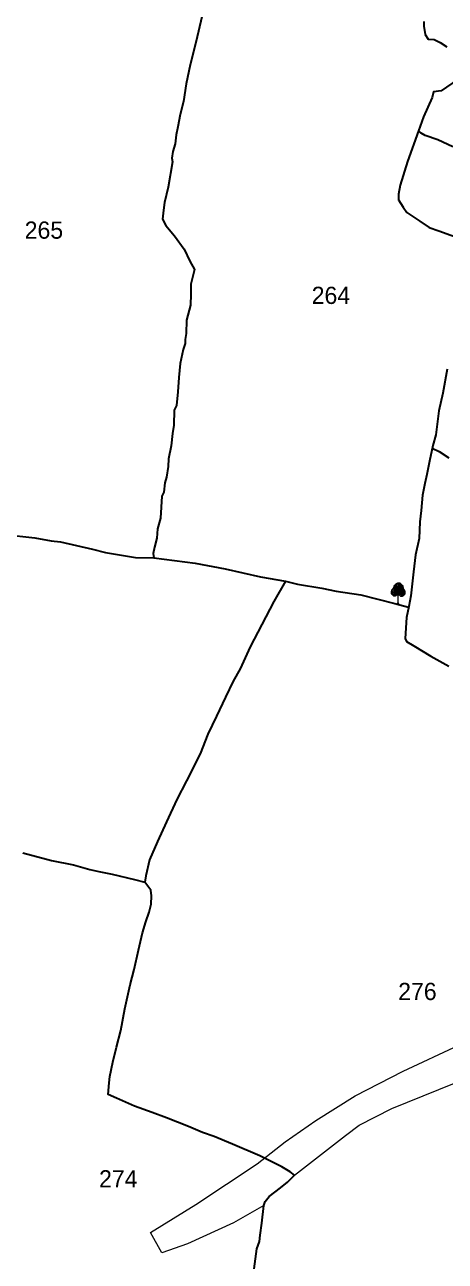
# Model space of a CAD drawing. Header units: millimetres. Extents: x -8 to 13596, y -8 to 3042.
# Drawn here: x 333.1 to 381.9, y 158.8 to 302.5 of the extents above; entities that cross this region are included whole.
import ezdxf

# ---------------------------------------------------------------- set-up
doc = ezdxf.new("R2010")
doc.units = ezdxf.units.MM
doc.header["$MEASUREMENT"] = 0
for name, color, linetype in [('Image', 7, 'Continuous'), ('Sym_Tree', 92, 'Continuous'), ('Text_Survey_Gat_No', 7, 'Continuous')]:
    doc.layers.add(name, color=color, linetype=linetype)
doc.layers.add('Line_Miscellaneous', color=4, linetype='Continuous', lineweight=20)
doc.layers.add('Poly_Survey_Bndry', color=250, linetype='Continuous', lineweight=30)
doc.styles.add('Text Map', font='')
doc.styles.get('Text Map').set_extended_font_data('Sakal Marathi')
picture_1 = doc.add_image_def('image1.jpg', size_in_pixel=(8950, 12638))

# ---------------------------------------------------------------- blocks, each defined once
blk = doc.blocks.new('Tree')
at = {"layer": 'Sym_Tree'}
for p, q in [((0.1, 3), (0, 2.99)), ((-0.16, 0), (0.13, 0))]:
    blk.add_line(p, q, dxfattribs=at)
at = {"layer": 'Sym_Tree', "color": 82, "const_width": 0.8}
for points in [[(-0.43, 1.74), (-0.28, 1.52)], [(-0.2, 1.68), (-0.05, 1.47)], [(-0.14, 1.47), (-0.1, 2.62)], [(-0.1, 1.46), (-0.06, 2.62)], [(0.05, 1.63), (0.1, 2.79)], [(0.2, 1.44), (0.24, 2.6)], [(0.6, 1.63), (0.38, 1.49)], [(0.44, 1.73), (0.59, 1.51)]]:
    blk.add_lwpolyline(points, dxfattribs=at)
at = {"layer": 'Sym_Tree', "color": 34}
blk.add_lwpolyline([(0, 0, 0.48, 0.16, 0), (0, 0.29, 0.16, 0.16, 0), (0, 1.48, 0.16, 0.16, 0)], format="xyseb", dxfattribs=at)
at = {"layer": 'Sym_Tree', "color": 82}
blk.add_open_spline([(-0.1, 1.43), (-0.17, 1.36), (-0.27, 1.24), (-0.46, 1.2), (-0.64, 1.21), (-0.79, 1.36), (-0.99, 1.53), (-0.9, 1.8), (-0.9, 2.07), (-0.59, 2.22), (-0.58, 2.58), (-0.35, 2.82), (-0.17, 2.98), (-0.04, 2.99), (0, 2.99)], degree=3, knots=[0, 0, 0, 0, 0.357151, 0.545743, 0.741494, 0.970117, 1.319935, 1.641608, 1.935314, 2.250626, 2.755061, 3.137005, 3.457298, 3.618487, 3.618487, 3.618487, 3.618487], dxfattribs=at)
blk.add_spline([(0.1, 1.43), (0.3, 1.22), (0.44, 1.16), (0.59, 1.16), (0.75, 1.25), (0.95, 1.45), (0.96, 1.7), (0.93, 1.94), (0.77, 2.13), (0.68, 2.52), (0.52, 2.78), (0.33, 2.96), (0.1, 3)], degree=3, dxfattribs=at)
for points in [[(-0.83, 1.97), (-0.9, 1.88), (-0.95, 1.62), (-0.58, 1.59)], [(-0.92, 1.7), (-0.95, 1.62), (-0.9, 1.88), (-0.93, 1.7)], [(-0.93, 1.54), (-0.91, 1.51), (-0.9, 1.88), (-0.87, 1.85)], [(-0.9, 1.88), (-0.93, 1.7), (-0.87, 1.85), (-0.87, 1.86)], [(-0.9, 1.88), (-0.87, 1.85), (-0.92, 1.7)], [(-0.85, 2.05), (-0.88, 1.99), (-0.89, 1.93), (-0.9, 1.88)], [(-0.77, 2.05), (-0.76, 1.78), (-0.9, 1.89), (-0.76, 1.78)], [(-0.89, 1.93), (-0.9, 1.88), (-0.82, 1.85), (-0.74, 2.01)], [(-0.9, 1.89), (-0.76, 1.78), (-0.69, 1.97), (-0.74, 2.01)], [(-0.85, 1.96), (-0.85, 1.96), (-0.83, 1.97), (-0.9, 1.88)], [(-0.85, 1.96), (-0.89, 1.94), (-0.86, 1.95), (-0.87, 2)], [(-0.86, 1.95), (-0.87, 2), (-0.88, 1.94), (-0.89, 1.94)], [(-0.88, 1.94), (-0.89, 1.94), (-0.89, 1.93), (-0.85, 1.97)], [(-0.89, 1.93), (-0.85, 1.97), (-0.85, 1.97)], [(-0.88, 1.91), (-0.88, 1.91), (-0.85, 1.96), (-0.89, 1.94)], [(-0.74, 2.08), (-0.77, 2.08), (-0.85, 2.05), (-0.88, 1.99)], [(-0.78, 2.04), (-0.82, 2.04), (-0.87, 2), (-0.88, 1.91)], [(-0.87, 2), (-0.88, 1.91), (-0.84, 1.97), (-0.83, 2.02)], [(-0.84, 1.94), (-0.84, 1.97), (-0.88, 1.91)], [(-0.83, 2.02), (-0.82, 2.04), (-0.87, 2), (-0.85, 2.05)], [(-0.87, 2), (-0.85, 2.05), (-0.84, 1.94), (-0.84, 1.97)], [(-0.86, 1.89), (-0.69, 1.93), (-0.85, 1.91), (-0.87, 1.85)], [(-0.85, 1.91), (-0.87, 1.85), (-0.85, 1.77), (-0.82, 1.83)], [(-0.85, 1.84), (-0.84, 1.87), (-0.87, 1.44), (-0.81, 1.4)], [(-0.87, 1.85), (-0.87, 1.86), (-0.58, 1.59), (-0.65, 1.65)], [(-0.82, 1.83), (-0.81, 1.8), (-0.86, 1.89), (-0.69, 1.93)], [(-0.8, 2.04), (-0.55, 2.12), (-0.85, 2.05), (-0.82, 2.08)], [(-0.85, 2.05), (-0.82, 2.08), (-0.8, 2.1), (-0.77, 2.12)], [(-0.85, 1.97), (-0.85, 1.97), (-0.85, 1.96)], [(-0.85, 1.77), (-0.82, 1.83), (-0.85, 1.84), (-0.84, 1.87)], [(-0.78, 2.02), (-0.84, 1.97), (-0.75, 2.03), (-0.77, 2.05)], [(-0.84, 1.97), (-0.83, 2.02), (-0.78, 2.04)], [(-0.82, 1.85), (-0.74, 2.01), (-0.78, 2.02), (-0.84, 1.97)], [(-0.78, 2.04), (-0.78, 2.04), (-0.83, 2.02), (-0.82, 2.04)], [(-0.77, 2.12), (-0.8, 2.1), (-0.82, 2.08), (-0.78, 2.09)], [(-0.82, 2.08), (-0.78, 2.09), (-0.77, 2.08), (-0.74, 2.08)], [(-0.76, 2.04), (-0.73, 2.06), (-0.78, 2.04), (-0.82, 2.04)], [(-0.76, 1.78), (-0.76, 1.78), (-0.79, 1.69), (-0.82, 1.85)], [(-0.79, 1.69), (-0.82, 1.85), (-0.65, 1.65), (-0.77, 1.77)], [(-0.75, 1.77), (-0.81, 1.8), (-0.82, 1.83), (-0.81, 1.8)], [(-0.77, 1.77), (-0.73, 1.75), (-0.75, 1.77), (-0.81, 1.8)], [(-0.8, 2.1), (-0.77, 2.12), (-0.74, 2.14), (-0.73, 2.09)], [(-0.74, 2.14), (-0.73, 2.09), (-0.77, 2.08), (-0.8, 2.1)], [(-0.75, 2.03), (-0.77, 2.05), (-0.8, 2.04), (-0.55, 2.12)], [(-0.77, 2.08), (-0.8, 2.1), (-0.77, 2.12), (-0.77, 2.1)], [(-0.8, 2.1), (-0.77, 2.1), (-0.77, 2.12), (-0.8, 2.1)], [(-0.77, 2.1), (-0.77, 2.1), (-0.8, 2.1), (-0.77, 2.1)], [(-0.76, 2.11), (-0.78, 2.09), (-0.69, 2.19)], [(-0.73, 2.09), (-0.77, 2.1), (-0.76, 2.11), (-0.78, 2.09)], [(-0.77, 2.12), (-0.77, 2.1), (-0.77, 2.12), (-0.76, 2.11)], [(-0.77, 2.12), (-0.76, 2.11), (-0.77, 2.1)], [(-0.77, 2.08), (-0.74, 2.08), (-0.73, 2.09), (-0.77, 2.1)], [(-0.74, 2.08), (-0.74, 2.08), (-0.74, 2.08), (-0.77, 2.08)], [(-0.69, 1.97), (-0.73, 2.06), (-0.77, 2.05), (-0.76, 1.78)], [(-0.73, 2.06), (-0.73, 2.01), (-0.77, 2.05), (-0.73, 2.06)], [(-0.77, 2.05), (-0.73, 2.06), (-0.73, 2.02), (-0.77, 2.03)], [(-0.73, 2.02), (-0.77, 2.03), (-0.73, 2.02), (-0.73, 2.06)], [(-0.62, 1.85), (-0.72, 1.75), (-0.77, 1.77), (-0.73, 1.75)], [(-0.65, 1.65), (-0.77, 1.77), (-0.76, 1.78), (-0.65, 1.71)], [(-0.47, 2.16), (-0.52, 1.63), (-0.76, 1.78), (-0.63, 2.04)], [(-0.52, 1.63), (-0.76, 1.78), (-0.74, 2.08), (-0.63, 2.11)], [(-0.73, 2.02), (-0.73, 2.06), (-0.76, 2.04), (-0.73, 2.06)], [(-0.76, 1.78), (-0.63, 2.04), (-0.65, 1.68), (-0.65, 1.53)], [(-0.7, 1.93), (-0.76, 1.78), (-0.74, 2.01), (-0.69, 1.97)], [(-0.69, 1.97), (-0.66, 1.92), (-0.76, 1.78), (-0.69, 1.93)], [(-0.7, 1.93), (-0.74, 1.95), (-0.7, 1.93), (-0.76, 1.96)], [(-0.7, 1.93), (-0.76, 1.96), (-0.7, 1.93), (-0.76, 1.78)], [(-0.76, 1.78), (-0.69, 1.93), (-0.7, 1.93), (-0.74, 1.95)], [(-0.76, 1.78), (-0.76, 1.78), (-0.62, 1.85), (-0.72, 1.75)], [(-0.58, 1.59), (-0.65, 1.65), (-0.53, 1.84), (-0.76, 1.78)], [(-0.53, 1.84), (-0.76, 1.78), (-0.76, 1.78)], [(-0.76, 1.78), (-0.65, 1.71), (-0.76, 1.78), (-0.69, 1.79)], [(-0.76, 1.78), (-0.69, 1.79), (-0.76, 1.78)], [(-0.52, 1.63), (-0.65, 1.68), (-0.52, 1.63), (-0.76, 1.78)], [(-0.63, 2.17), (-0.63, 2.23), (-0.74, 2.08)], [(-0.74, 2.14), (-0.74, 2.13), (-0.69, 2.19), (-0.63, 2.23)], [(-0.69, 2.19), (-0.63, 2.23), (-0.74, 2.08), (-0.74, 2.13)], [(-0.74, 2.08), (-0.74, 2.13), (-0.71, 2.1), (-0.63, 2.23)], [(-0.69, 2.19), (-0.69, 2.19), (-0.74, 2.14), (-0.74, 2.13)], [(-0.74, 2.08), (-0.63, 2.11), (-0.55, 2.17), (-0.63, 2.11)], [(-0.74, 2.08), (-0.74, 2.08), (-0.74, 2.08)], [(-0.74, 2.08), (-0.74, 2.08), (-0.74, 2.08)], [(-0.74, 2.01), (-0.71, 2.03), (-0.73, 2.06), (-0.73, 2.01)], [(-0.74, 2.01), (-0.69, 1.97), (-0.74, 2.01), (-0.71, 2.03)], [(-0.69, 1.97), (-0.74, 2.01), (-0.69, 1.97), (-0.74, 1.95)], [(-0.69, 1.97), (-0.74, 1.95), (-0.69, 1.97), (-0.66, 1.92)], [(-0.64, 2.09), (-0.63, 2.04), (-0.69, 1.97), (-0.73, 2.06)], [(-0.71, 2.1), (-0.63, 2.23), (-0.63, 2.17), (-0.58, 2.16)], [(-0.63, 2.14), (-0.63, 2.17), (-0.71, 2.1), (-0.63, 2.14)], [(-0.71, 2.1), (-0.63, 2.14), (-0.63, 2.17), (-0.7, 2.11)], [(-0.63, 2.17), (-0.7, 2.11), (-0.63, 2.14), (-0.63, 2.17)], [(-0.69, 2.19), (-0.63, 2.23), (-0.58, 2.36), (-0.6, 2.36)], [(-0.63, 2.27), (-0.63, 2.27), (-0.69, 2.19), (-0.63, 2.23)], [(-0.63, 2.04), (-0.64, 2.09), (-0.68, 1.95), (-0.69, 1.97)], [(-0.68, 1.95), (-0.69, 1.97), (-0.62, 1.97), (-0.64, 1.94)], [(-0.66, 1.92), (-0.64, 1.94), (-0.63, 2.04), (-0.64, 2.09)], [(-0.64, 1.88), (-0.6, 1.86), (-0.66, 1.92), (-0.64, 1.94)], [(-0.62, 1.97), (-0.63, 2.04), (-0.63, 2.04), (-0.64, 2.09)], [(-0.63, 2.04), (-0.64, 2.09), (-0.64, 2.09), (-0.59, 2.09)], [(-0.64, 2.09), (-0.59, 2.09), (-0.64, 2.09), (-0.63, 2.04)], [(-0.62, 1.97), (-0.64, 1.94), (-0.52, 1.63), (-0.59, 1.62)], [(-0.62, 1.85), (-0.64, 1.88), (-0.64, 1.94), (-0.6, 1.86)], [(-0.64, 1.94), (-0.6, 1.86), (-0.64, 1.94), (-0.6, 1.86)], [(-0.64, 1.94), (-0.6, 1.86), (-0.58, 1.94), (-0.64, 1.94)], [(-0.58, 1.94), (-0.64, 1.94), (-0.64, 1.88), (-0.6, 1.86)], [(-0.52, 1.63), (-0.59, 1.62), (-0.62, 1.85), (-0.64, 1.88)], [(-0.49, 2.45), (-0.58, 2.36), (-0.55, 2.17), (-0.63, 2.17)], [(-0.63, 2.17), (-0.63, 2.17), (-0.63, 2.17), (-0.63, 2.23)], [(-0.63, 2.14), (-0.63, 2.17), (-0.62, 2.21), (-0.63, 2.23)], [(-0.55, 2.17), (-0.63, 2.17), (-0.43, 2.16), (-0.22, 2.16)], [(-0.55, 2.17), (-0.63, 2.11), (-0.63, 2.04), (-0.63, 2.11)], [(-0.63, 2.04), (-0.63, 2.11), (-0.63, 2.17)], [(-0.63, 2.17), (-0.63, 2.17), (-0.63, 2.17)], [(-0.63, 2.17), (-0.58, 2.16), (-0.63, 2.14), (-0.63, 2.17)], [(-0.47, 2.16), (-0.55, 2.17), (-0.62, 1.97), (-0.63, 2.04)], [(-0.62, 2.27), (-0.62, 2.21), (-0.54, 2.47), (-0.54, 2.5)], [(-0.58, 2.36), (-0.6, 2.36), (-0.61, 2.32), (-0.62, 2.3)], [(-0.62, 2.24), (-0.62, 2.21), (-0.58, 2.36), (-0.56, 2.28)], [(-0.61, 2.32), (-0.58, 2.36), (-0.62, 2.27), (-0.62, 2.21)], [(-0.61, 2.32), (-0.62, 2.3), (-0.62, 2.24), (-0.62, 2.21)], [(-0.58, 2.36), (-0.56, 2.28), (-0.61, 2.32), (-0.58, 2.36)], [(-0.57, 2.44), (-0.6, 2.36), (-0.49, 2.59), (-0.5, 2.59)], [(-0.55, 2.54), (-0.57, 2.47), (-0.57, 2.44), (-0.6, 2.36)], [(-0.55, 2.48), (-0.55, 2.5), (-0.6, 2.36), (-0.59, 2.36)], [(-0.57, 2.4), (-0.6, 2.36), (-0.57, 2.47), (-0.54, 2.47)], [(-0.58, 2.39), (-0.57, 2.43), (-0.57, 2.4), (-0.6, 2.36)], [(-0.6, 2.36), (-0.59, 2.36), (-0.57, 2.39), (-0.57, 2.4)], [(-0.45, 2.73), (-0.52, 2.6), (-0.55, 2.48), (-0.58, 2.36)], [(-0.39, 2.55), (-0.5, 2.59), (-0.49, 2.45), (-0.58, 2.36)], [(-0.55, 2.48), (-0.58, 2.36), (-0.42, 2.42), (-0.39, 2.55)], [(-0.56, 2.46), (-0.55, 2.54), (-0.58, 2.39), (-0.57, 2.43)], [(-0.57, 2.47), (-0.54, 2.47), (-0.55, 2.54), (-0.57, 2.47)], [(-0.57, 2.39), (-0.57, 2.4), (-0.57, 2.43), (-0.55, 2.5)], [(-0.55, 2.54), (-0.52, 2.6), (-0.56, 2.46), (-0.55, 2.54)], [(-0.39, 2.55), (-0.46, 2.69), (-0.52, 2.6), (-0.55, 2.5)], [(-0.52, 2.6), (-0.55, 2.5), (-0.49, 2.45), (-0.39, 2.55)], [(-0.55, 2.5), (-0.53, 2.57), (-0.52, 2.6), (-0.53, 2.57)], [(-0.52, 2.6), (-0.53, 2.57), (-0.55, 2.54), (-0.52, 2.6)], [(-0.55, 2.54), (-0.55, 2.54), (-0.55, 2.5), (-0.53, 2.57)], [(-0.54, 2.47), (-0.54, 2.5), (-0.55, 2.48), (-0.55, 2.5)], [(-0.55, 2.17), (-0.32, 2.2), (-0.49, 2.45), (-0.38, 2.29)], [(-0.49, 2.45), (-0.38, 2.29), (-0.32, 2.2), (-0.55, 2.17)], [(-0.29, 2.35), (-0.32, 2.2), (-0.55, 2.17), (-0.32, 2.2)], [(-0.32, 2.2), (-0.55, 2.17), (-0.43, 2.16)], [(-0.47, 2.16), (-0.35, 2.09), (-0.47, 2.16), (-0.55, 2.17)], [(0, 2.99), (-0.31, 2.84), (-0.45, 2.73), (-0.52, 2.6)], [(-0.49, 2.59), (-0.5, 2.59), (-0.38, 2.77), (-0.31, 2.84)], [(-0.49, 2.45), (-0.39, 2.55), (-0.39, 2.55), (-0.5, 2.59)], [(-0.26, 2.44), (-0.1, 2.44), (-0.29, 2.35), (-0.49, 2.45)], [(-0.29, 2.35), (-0.49, 2.45), (-0.29, 2.35), (-0.32, 2.2)], [(-0.35, 2.09), (-0.33, 2.16), (-0.47, 2.16), (-0.35, 2.09)], [(-0.42, 2.42), (-0.39, 2.55), (-0.39, 2.55), (-0.46, 2.69)], [(-0.38, 2.77), (-0.31, 2.84), (-0.45, 2.73), (-0.38, 2.77)], [(-0.39, 2.55), (-0.45, 2.66), (-0.41, 2.72), (-0.26, 2.81)], [(-0.45, 2.73), (-0.38, 2.77), (-0.4, 2.72), (-0.42, 2.74)], [(-0.4, 2.72), (-0.42, 2.74), (-0.45, 2.68), (-0.45, 2.66)], [(-0.45, 2.68), (-0.45, 2.66), (-0.43, 2.7), (-0.4, 2.72)], [(-0.41, 2.69), (-0.44, 2.68), (-0.45, 2.66), (-0.41, 2.69)], [(-0.45, 2.66), (-0.41, 2.69), (-0.07, 2.53), (0.05, 2.48)], [(-0.41, 2.69), (-0.41, 2.71), (-0.41, 2.69), (-0.44, 2.68)], [(-0.43, 2.7), (-0.4, 2.72), (0, 2.99), (-0.09, 2.98)], [(-0.43, 2.16), (-0.22, 2.16), (0.02, 2.32), (0.07, 2.48)], [(-0.43, 2.16), (-0.43, 2.16), (-0.35, 2.09), (-0.33, 2.16)], [(-0.41, 2.65), (-0.25, 2.61), (-0.26, 2.81), (0.06, 2.94)], [(-0.41, 2.72), (-0.26, 2.81), (-0.25, 2.61), (-0.41, 2.69)], [(-0.3, 2.8), (-0.26, 2.81), (-0.41, 2.69), (-0.41, 2.71)], [(-0.25, 2.61), (-0.41, 2.69), (-0.41, 2.65), (-0.25, 2.61)], [(-0.28, 2.82), (-0.37, 2.77), (-0.4, 2.72), (-0.28, 2.82)], [(-0.27, 2.82), (-0.37, 2.77), (-0.39, 2.71), (-0.37, 2.69)], [(-0.39, 2.71), (-0.37, 2.69), (-0.3, 2.8), (-0.26, 2.81)], [(-0.26, 2.81), (0.06, 2.94), (-0.27, 2.82), (-0.37, 2.77)], [(-0.31, 2.84), (-0.18, 2.9), (-0.28, 2.82), (-0.37, 2.77)], [(0.27, 1.83), (-0.21, 1.81), (-0.27, 2.16), (-0.32, 1.63)], [(-0.18, 2.9), (-0.17, 2.95), (-0.25, 2.9), (-0.31, 2.84)], [(-0.25, 2.9), (-0.31, 2.84), (-0.18, 2.9), (-0.24, 2.9)], [(-0.18, 2.9), (-0.24, 2.9), (-0.31, 2.84), (-0.18, 2.9)], [(-0.26, 2.44), (-0.29, 2.35), (-0.29, 2.35), (-0.26, 2.44)], [(0.2, 2.99), (-0.06, 2.82), (-0.26, 2.82), (0, 2.99)], [(-0.26, 2.82), (0, 2.99), (0.09, 2.99), (0.04, 2.93)], [(-0.07, 2.53), (0.05, 2.48), (-0.26, 2.44), (-0.1, 2.44)], [(0, 2.99), (-0.09, 2.98), (-0.17, 2.95), (-0.25, 2.9)], [(-0.17, 2.95), (-0.25, 2.9), (-0.12, 2.96), (-0.09, 2.98)], [(-0.1, 2.97), (-0.12, 2.96), (-0.25, 2.9), (-0.18, 2.9)], [(-0.1, 2.97), (-0.18, 2.9), (-0.18, 2.93), (-0.25, 2.9)], [(-0.18, 2.93), (-0.25, 2.9), (-0.18, 2.9), (-0.17, 2.95)], [(0.28, 2.6), (-0.05, 2.61), (-0.19, 2.55), (-0.24, 2.66)], [(-0.09, 2.35), (-0.06, 2.44), (0.27, 1.83), (-0.21, 1.81)], [(-0.2, 2.72), (-0.08, 2.82), (0.2, 2.99), (0.28, 2.6)], [(-0.06, 2.79), (-0.06, 2.82), (-0.2, 2.72), (-0.08, 2.82)], [(-0.12, 2.96), (-0.09, 2.98), (-0.18, 2.95), (-0.09, 2.98)], [(-0.18, 2.95), (-0.09, 2.98), (-0.1, 2.97), (-0.12, 2.96)], [(-0.13, 2.95), (-0.13, 2.95), (-0.1, 2.97), (-0.18, 2.9)], [(-0.13, 2.96), (-0.13, 2.96), (-0.18, 2.95), (-0.18, 2.9)], [(-0.18, 2.95), (-0.18, 2.9), (-0.13, 2.96), (-0.14, 2.95)], [(-0.13, 2.96), (-0.14, 2.95), (-0.13, 2.95)], [(0.28, 2.6), (-0.05, 2.61), (-0.06, 2.44), (-0.09, 2.35)], [(0, 2.99), (0.1, 3), (0.2, 2.99), (-0.06, 2.82)], [(0.2, 2.99), (0.28, 2.6), (-0.05, 2.61), (-0.06, 2.81)], [(0.37, 2.93), (0.29, 2.97), (-0.06, 2.81), (-0.06, 2.8)], [(-0.06, 2.81), (-0.06, 2.8), (-0.06, 2.82)], [(-0.06, 2.82), (-0.06, 2.82), (-0.06, 2.79), (-0.06, 2.82)], [(-0.05, 2.61), (-0.06, 2.81), (0.28, 2.6), (-0.05, 2.61)], [(0.22, 2.32), (0.27, 2.48), (0.28, 2.6), (-0.05, 2.61)], [(0.09, 2.99), (0.04, 2.93), (-0.03, 2.91), (0.02, 2.96)], [(-0.03, 2.91), (-0.02, 2.94), (0.02, 2.96), (0, 2.99)], [(-0.03, 2.91), (0.02, 2.96), (0.04, 2.93), (-0.03, 2.91)], [(0.04, 2.93), (-0.03, 2.91), (-0.02, 2.94), (0.02, 2.96)], [(0.41, 2.32), (0.39, 2.41), (-0.01, 1.85), (0.46, 1.77)], [(-0.01, 1.85), (0.46, 1.77), (0.56, 2.11), (0.55, 1.58)], [(0.02, 2.96), (0, 2.99), (0.09, 2.99), (0.02, 2.96)], [(0.09, 2.99), (0.02, 2.96), (0.1, 3), (0.2, 2.99)], [(0.1, 2.32), (0.07, 2.49), (0.08, 2.61), (0.41, 2.58)], [(0.52, 2.11), (0.31, 2.14), (0.1, 2.32), (0.07, 2.49)], [(0.57, 2.67), (0.46, 2.79), (0.2, 2.99), (0.08, 2.61)], [(0.2, 2.99), (0.08, 2.61), (0.41, 2.58), (0.45, 2.78)], [(0.41, 2.58), (0.45, 2.78), (0.08, 2.61), (0.41, 2.58)], [(0.08, 2.61), (0.41, 2.58), (0.39, 2.41), (0.41, 2.32)], [(0.08, 2.61), (0.41, 2.58), (0.54, 2.5), (0.6, 2.6)], [(0.12, 2.95), (0.09, 2.97), (0.17, 2.93), (0.09, 2.97)], [(0.17, 2.93), (0.09, 2.97), (0.1, 2.96), (0.12, 2.95)], [(0.6, 2.6), (0.57, 2.64), (0.21, 2.53), (0.09, 2.49)], [(0.21, 2.53), (0.09, 2.49), (0.39, 2.41), (0.23, 2.43)], [(0.1, 3), (0.2, 2.99), (0.32, 2.95), (0.29, 2.97)], [(0.12, 2.95), (0.14, 2.94), (0.13, 2.94)], [(0.56, 2.6), (0.41, 2.58), (0.45, 2.78), (0.14, 2.95)], [(0.45, 2.78), (0.14, 2.95), (0.45, 2.78), (0.54, 2.73)], [(0.2, 2.99), (0.5, 2.8), (0.62, 2.67), (0.67, 2.54)], [(0.6, 2.65), (0.57, 2.67), (0.2, 2.99), (0.29, 2.97)], [(0.2, 2.99), (0.29, 2.97), (0.37, 2.93), (0.44, 2.87)], [(0.32, 2.11), (0.32, 2.11), (0.23, 2.05), (0.22, 2.12)], [(0.39, 2.41), (0.23, 2.43), (0.41, 2.32), (0.62, 2.39)], [(0.37, 2.93), (0.44, 2.87), (0.32, 2.95), (0.29, 2.97)], [(0.3, 2.96), (0.32, 2.95), (0.44, 2.87), (0.38, 2.88)], [(0.33, 2.94), (0.33, 2.94), (0.3, 2.96), (0.38, 2.88)], [(0.3, 2.96), (0.38, 2.88), (0.37, 2.91), (0.44, 2.87)], [(0.65, 2.11), (0.72, 2.09), (0.52, 2.11), (0.31, 2.14)], [(0.44, 2.87), (0.38, 2.88), (0.33, 2.94), (0.33, 2.95)], [(0.33, 2.94), (0.33, 2.95), (0.37, 2.93), (0.38, 2.88)], [(0.37, 2.93), (0.38, 2.88), (0.33, 2.95), (0.34, 2.94)], [(0.37, 2.91), (0.44, 2.87), (0.38, 2.88), (0.37, 2.93)], [(0.38, 2.88), (0.37, 2.93), (0.44, 2.87), (0.5, 2.8)], [(0.44, 2.87), (0.5, 2.8), (0.38, 2.88), (0.43, 2.87)], [(0.38, 2.88), (0.43, 2.87), (0.5, 2.8), (0.38, 2.88)], [(0.5, 2.8), (0.38, 2.88), (0.46, 2.79), (0.54, 2.73)], [(0.39, 2.41), (0.41, 2.32), (0.41, 2.32), (0.39, 2.41)], [(0.58, 2.67), (0.45, 2.78), (0.41, 2.58), (0.57, 2.64)], [(0.41, 2.58), (0.57, 2.64), (0.56, 2.6), (0.41, 2.58)], [(0.41, 2.32), (0.62, 2.39), (0.41, 2.32), (0.42, 2.16)], [(0.41, 2.32), (0.42, 2.16), (0.65, 2.11), (0.42, 2.16)], [(0.65, 2.11), (0.42, 2.16), (0.62, 2.39), (0.49, 2.25)], [(0.62, 2.39), (0.49, 2.25), (0.42, 2.16), (0.65, 2.11)], [(0.42, 2.16), (0.65, 2.11), (0.52, 2.11)], [(0.43, 2.05), (0.42, 2.12), (0.56, 2.11), (0.43, 2.05)], [(0.56, 2.11), (0.43, 2.05), (0.56, 2.11), (0.65, 2.11)], [(0.54, 2.5), (0.6, 2.6), (0.58, 2.67), (0.45, 2.78)], [(0.45, 2.78), (0.54, 2.73), (0.55, 2.66), (0.53, 2.65)], [(0.55, 2.66), (0.53, 2.65), (0.47, 2.76), (0.45, 2.78)], [(0.47, 2.76), (0.45, 2.78), (0.57, 2.64), (0.58, 2.66)], [(0.46, 2.79), (0.54, 2.73), (0.57, 2.67), (0.46, 2.79)], [(0.47, 2.54), (0.48, 2.5), (0.49, 2.47), (0.47, 2.54)], [(0.64, 2.53), (0.65, 2.53), (0.55, 2.72), (0.5, 2.8)], [(0.55, 2.72), (0.5, 2.8), (0.62, 2.67), (0.55, 2.72)], [(0.55, 2.37), (0.54, 2.5), (0.54, 2.5), (0.62, 2.64)], [(0.54, 2.5), (0.62, 2.64), (0.67, 2.54), (0.68, 2.43)], [(0.67, 2.54), (0.68, 2.43), (0.62, 2.39), (0.54, 2.5)], [(0.62, 2.39), (0.54, 2.5), (0.54, 2.5), (0.65, 2.53)], [(0.54, 2.5), (0.65, 2.53), (0.62, 2.39), (0.7, 2.29)], [(0.69, 2.41), (0.7, 2.29), (0.55, 2.37), (0.54, 2.5)], [(0.62, 2.67), (0.55, 2.72), (0.57, 2.67), (0.59, 2.69)], [(0.56, 2.11), (0.55, 1.58), (0.8, 1.7), (0.71, 1.97)], [(0.55, 1.58), (0.8, 1.7), (0.82, 2), (0.72, 2.03)], [(0.68, 1.9), (0.7, 1.87), (0.55, 1.58), (0.62, 1.56)], [(0.55, 1.58), (0.62, 1.56), (0.68, 1.77), (0.7, 1.81)], [(0.56, 2.11), (0.65, 2.11), (0.68, 1.9), (0.71, 1.97)], [(0.57, 2.67), (0.59, 2.69), (0.61, 2.62), (0.6, 2.6)], [(0.61, 2.62), (0.6, 2.6), (0.6, 2.65), (0.57, 2.67)], [(0.57, 2.64), (0.58, 2.66), (0.57, 2.64), (0.6, 2.62)], [(0.57, 2.64), (0.6, 2.62), (0.6, 2.6), (0.57, 2.64)], [(0.6, 1.52), (0.68, 1.58), (0.58, 1.79), (0.8, 1.7)], [(0.58, 1.79), (0.8, 1.7), (0.8, 1.7)], [(0.9, 1.88), (0.96, 1.78), (0.97, 1.51), (0.6, 1.52)], [(0.92, 1.75), (0.92, 1.76), (0.6, 1.52), (0.68, 1.58)], [(0.62, 2.67), (0.67, 2.54), (0.69, 2.41), (0.7, 2.29)], [(0.62, 2.39), (0.7, 2.29), (0.65, 2.11), (0.72, 2.09)], [(0.7, 2.37), (0.72, 2.29), (0.64, 2.53), (0.65, 2.53)], [(0.83, 1.94), (0.85, 1.96), (0.88, 1.94), (0.64, 2.06)], [(0.88, 1.94), (0.64, 2.06), (0.92, 1.95), (0.9, 1.98)], [(0.7, 1.87), (0.66, 1.79), (0.64, 1.88), (0.7, 1.87)], [(0.64, 1.88), (0.7, 1.87), (0.7, 1.81), (0.66, 1.79)], [(0.82, 2), (0.72, 2.03), (0.65, 2.11), (0.72, 2.03)], [(0.65, 2.11), (0.72, 2.03), (0.71, 1.97), (0.72, 2.03)], [(0.68, 1.77), (0.7, 1.81), (0.7, 1.87), (0.66, 1.79)], [(0.7, 1.87), (0.66, 1.79), (0.7, 1.87), (0.66, 1.79)], [(0.7, 1.81), (0.66, 1.79), (0.72, 1.84), (0.7, 1.87)], [(0.68, 2.43), (0.68, 2.5), (0.67, 2.54), (0.68, 2.5)], [(0.69, 2.47), (0.67, 2.54), (0.69, 2.4), (0.69, 2.47)], [(0.73, 2.19), (0.72, 2.14), (0.68, 2.41), (0.67, 2.43)], [(0.68, 2.41), (0.67, 2.43), (0.69, 2.41), (0.68, 2.43)], [(0.73, 2.17), (0.72, 2.14), (0.7, 2.29), (0.67, 2.21)], [(0.7, 2.29), (0.67, 2.21), (0.72, 2.25), (0.7, 2.29)], [(0.8, 2.01), (0.73, 2.15), (0.72, 2.09), (0.67, 2.1)], [(0.72, 2.09), (0.67, 2.1), (0.72, 2.07), (0.72, 2.09)], [(0.8, 1.7), (0.71, 1.97), (0.68, 1.6), (0.67, 1.46)], [(0.69, 2.47), (0.69, 2.47), (0.68, 2.43), (0.68, 2.5)], [(0.7, 2.4), (0.68, 2.41), (0.69, 2.47), (0.7, 2.4)], [(0.69, 2.41), (0.68, 2.43), (0.72, 2.29), (0.7, 2.29)], [(0.7, 2.32), (0.7, 2.33), (0.69, 2.36), (0.68, 2.43)], [(0.7, 2.33), (0.72, 2.29), (0.7, 2.4), (0.68, 2.41)], [(0.68, 1.9), (0.71, 1.97), (0.71, 1.97), (0.72, 2.02)], [(0.71, 1.97), (0.72, 2.02), (0.72, 2.02), (0.68, 2.02)], [(0.72, 2.02), (0.68, 2.02), (0.72, 2.02), (0.71, 1.97)], [(0.74, 1.88), (0.75, 1.89), (0.68, 1.9), (0.7, 1.87)], [(0.8, 1.7), (0.8, 1.7), (0.68, 1.77), (0.76, 1.66)], [(0.68, 1.77), (0.76, 1.66), (0.81, 1.68), (0.77, 1.67)], [(0.82, 1.6), (0.87, 1.75), (0.68, 1.58), (0.81, 1.68)], [(0.69, 2.4), (0.69, 2.47), (0.7, 2.32), (0.69, 2.36)], [(0.69, 2.47), (0.7, 2.4), (0.7, 2.37), (0.72, 2.29)], [(0.7, 2.32), (0.69, 2.36), (0.7, 2.33), (0.72, 2.29)], [(0.72, 2.29), (0.7, 2.29), (0.7, 2.32), (0.7, 2.33)], [(0.79, 2.11), (0.73, 2.15), (0.7, 2.29), (0.72, 2.29)], [(0.7, 2.29), (0.72, 2.29), (0.72, 2.25), (0.73, 2.22)], [(0.72, 2.25), (0.7, 2.29), (0.73, 2.19), (0.72, 2.14)], [(0.72, 1.84), (0.7, 1.87), (0.71, 1.97), (0.72, 2.02)], [(0.71, 1.97), (0.72, 2.03), (0.72, 2.09)], [(0.71, 1.97), (0.72, 2.02), (0.74, 1.88), (0.75, 1.89)], [(0.72, 2.02), (0.71, 1.97), (0.75, 1.89), (0.81, 1.97)], [(0.72, 2.25), (0.73, 2.22), (0.73, 2.17), (0.72, 2.14)], [(0.72, 2.09), (0.72, 2.09), (0.72, 2.09), (0.73, 2.15)], [(0.72, 2.09), (0.73, 2.15), (0.82, 2)], [(0.72, 2.06), (0.72, 2.09), (0.72, 2.14), (0.73, 2.15)], [(0.72, 2.09), (0.72, 2.09), (0.72, 2.09)], [(0.72, 2.07), (0.72, 2.09), (0.8, 2.01), (0.72, 2.06)], [(0.8, 2.01), (0.72, 2.06), (0.72, 2.09), (0.79, 2.03)], [(0.72, 2.09), (0.79, 2.03), (0.72, 2.06), (0.72, 2.09)], [(0.75, 1.89), (0.81, 1.86), (0.75, 1.89), (0.72, 1.84)], [(0.75, 1.89), (0.72, 1.84), (0.8, 1.7), (0.75, 1.85)], [(0.74, 2.2), (0.74, 2.2), (0.79, 2.11), (0.73, 2.15)], [(0.83, 2.06), (0.83, 2.04), (0.79, 2.11), (0.73, 2.15)], [(0.79, 2.11), (0.73, 2.15), (0.82, 2), (0.83, 2.04)], [(0.82, 2), (0.83, 2.04), (0.8, 2.01), (0.73, 2.15)], [(0.75, 1.89), (0.81, 1.97), (0.85, 1.96), (0.8, 1.7)], [(0.81, 1.92), (0.75, 1.89), (0.81, 1.92), (0.79, 1.94)], [(0.96, 1.78), (0.8, 1.7), (0.75, 1.89), (0.81, 1.92)], [(0.75, 1.89), (0.81, 1.92), (0.75, 1.89), (0.81, 1.86)], [(0.76, 1.85), (0.8, 1.7), (0.81, 1.92), (0.75, 1.89)], [(0.8, 1.7), (0.75, 1.85), (0.76, 1.85), (0.81, 1.86)], [(0.87, 1.73), (0.86, 1.71), (0.91, 1.79), (0.75, 1.85)], [(0.91, 1.79), (0.75, 1.85), (0.91, 1.81), (0.92, 1.75)], [(0.76, 1.85), (0.81, 1.86), (0.76, 1.85), (0.83, 1.87)], [(0.76, 1.85), (0.83, 1.87), (0.76, 1.85), (0.8, 1.7)], [(0.84, 2.02), (0.86, 1.99), (0.79, 2.11)], [(0.79, 2.11), (0.79, 2.11), (0.83, 2.06), (0.83, 2.04)], [(0.81, 1.92), (0.79, 1.94), (0.81, 1.97), (0.8, 1.93)], [(0.81, 1.97), (0.8, 1.93), (0.85, 1.96), (0.81, 1.98)], [(0.85, 1.96), (0.8, 1.7), (0.96, 1.78), (0.8, 1.7)], [(0.9, 1.74), (0.89, 1.77), (0.87, 1.34), (0.8, 1.31)], [(0.8, 1.7), (0.8, 1.7), (0.82, 1.6), (0.87, 1.75)], [(0.85, 1.96), (0.81, 1.98), (0.81, 1.93), (0.84, 1.94)], [(0.81, 1.93), (0.84, 1.94), (0.81, 1.93), (0.81, 1.97)], [(0.81, 1.93), (0.81, 1.97), (0.84, 1.95), (0.81, 1.97)], [(0.84, 1.95), (0.81, 1.97), (0.85, 1.94), (0.89, 1.95)], [(0.87, 1.75), (0.81, 1.92), (0.85, 1.93), (0.91, 1.87)], [(0.96, 1.82), (0.96, 1.78), (0.87, 1.75), (0.81, 1.92)], [(0.88, 2), (0.86, 2.03), (0.83, 2.06), (0.82, 2.01)], [(0.83, 2.06), (0.82, 2.01), (0.85, 1.99), (0.88, 2)], [(0.82, 2.01), (0.86, 2), (0.84, 2.02), (0.86, 1.99)], [(0.85, 1.99), (0.82, 2), (0.82, 2.01), (0.86, 2)], [(0.82, 2), (0.82, 2), (0.82, 2)], [(0.82, 2), (0.82, 2), (0.82, 2)], [(0.82, 2), (0.82, 2), (0.82, 2), (0.85, 1.99)], [(0.82, 2), (0.85, 1.99), (0.93, 1.95), (0.95, 1.89)], [(0.9, 1.98), (0.86, 1.99), (0.85, 1.99), (0.82, 2)], [(0.85, 1.93), (0.91, 1.87), (0.83, 1.94), (0.85, 1.96)], [(0.86, 2.03), (0.85, 2), (0.86, 2.03), (0.84, 2.02)], [(0.86, 2.03), (0.84, 2.02), (0.86, 2)], [(0.85, 1.99), (0.88, 2), (0.86, 2.03), (0.85, 2)], [(0.85, 1.94), (0.89, 1.95), (0.94, 1.9), (0.94, 1.81)], [(0.85, 1.94), (0.85, 1.94), (0.9, 1.92), (0.89, 1.95)], [(0.91, 1.87), (0.9, 1.92), (0.85, 1.94)], [(0.92, 1.95), (0.9, 1.98), (0.88, 2), (0.86, 2.03)], [(0.88, 2), (0.86, 2), (0.86, 2.03), (0.88, 2)], [(0.86, 2.03), (0.88, 2), (0.9, 1.98), (0.86, 1.99)], [(0.86, 2), (0.86, 2), (0.88, 2), (0.86, 2)], [(0.91, 1.81), (0.92, 1.75), (0.9, 1.67), (0.87, 1.73)], [(0.9, 1.67), (0.87, 1.73), (0.9, 1.74), (0.89, 1.77)], [(0.9, 1.92), (0.89, 1.95), (0.94, 1.9), (0.93, 1.95)], [(0.94, 1.9), (0.93, 1.95), (0.9, 1.84), (0.91, 1.87)], [(0.94, 1.9), (0.94, 1.81), (0.91, 1.87), (0.9, 1.92)], [(0.91, 1.86), (0.91, 1.86), (0.9, 1.88), (0.96, 1.78)], [(0.9, 1.84), (0.91, 1.87), (0.94, 1.81)], [(0.91, 1.86), (0.95, 1.83), (0.93, 1.85), (0.94, 1.9)], [(0.92, 1.87), (0.92, 1.87), (0.91, 1.86)], [(0.94, 1.81), (0.94, 1.81), (0.91, 1.86), (0.95, 1.83)], [(0.94, 1.84), (0.95, 1.83), (0.95, 1.82), (0.92, 1.87)], [(0.95, 1.82), (0.92, 1.87), (0.92, 1.87)], [(0.94, 1.43), (0.92, 1.41), (0.96, 1.78), (0.92, 1.75)], [(0.96, 1.78), (0.92, 1.75), (0.95, 1.59)], [(0.96, 1.78), (0.97, 1.59), (0.92, 1.75), (0.92, 1.76)], [(0.93, 1.95), (0.95, 1.89), (0.96, 1.82), (0.96, 1.78)], [(0.93, 1.85), (0.94, 1.9), (0.94, 1.84), (0.95, 1.83)], [(0.95, 1.59), (0.97, 1.51), (0.96, 1.78), (0.97, 1.59)], [(-0.92, 1.7), (-0.92, 1.7), (-0.92, 1.7), (-0.95, 1.62)], [(-0.95, 1.62), (-0.58, 1.59), (-0.59, 1.22), (-0.67, 1.26)], [(-0.89, 1.45), (-0.93, 1.53), (-0.95, 1.62), (-0.66, 1.29)], [(-0.95, 1.62), (-0.66, 1.29), (-0.67, 1.27), (-0.76, 1.35)], [(-0.73, 1.36), (-0.76, 1.35), (-0.95, 1.62), (-0.73, 1.36)], [(-0.95, 1.62), (-0.73, 1.36), (-0.73, 1.36), (-0.93, 1.53)], [(-0.87, 1.44), (-0.93, 1.53), (-0.93, 1.53), (-0.95, 1.62)], [(-0.93, 1.53), (-0.95, 1.62), (-0.93, 1.54), (-0.91, 1.51)], [(-0.59, 1.22), (-0.67, 1.26), (-0.89, 1.45), (-0.93, 1.53)], [(-0.73, 1.36), (-0.93, 1.53), (-0.87, 1.44), (-0.93, 1.53)], [(-0.87, 1.44), (-0.81, 1.4), (-0.67, 1.26), (-0.76, 1.34)], [(-0.73, 1.32), (-0.71, 1.39), (-0.81, 1.4), (-0.73, 1.36)], [(-0.81, 1.4), (-0.73, 1.36), (-0.66, 1.29), (-0.7, 1.32)], [(-0.76, 1.35), (-0.73, 1.36), (-0.79, 1.37), (-0.77, 1.35)], [(-0.79, 1.37), (-0.77, 1.35), (-0.77, 1.35), (-0.67, 1.27)], [(-0.77, 1.35), (-0.67, 1.27), (-0.73, 1.32), (-0.71, 1.39)], [(-0.67, 1.27), (-0.76, 1.34), (-0.77, 1.35), (-0.73, 1.36)], [(-0.77, 1.35), (-0.73, 1.36), (-0.59, 1.22), (-0.49, 1.21)], [(-0.67, 1.27), (-0.76, 1.35), (-0.73, 1.36), (-0.76, 1.35)], [(-0.73, 1.36), (-0.76, 1.35), (-0.73, 1.36), (-0.76, 1.35)], [(-0.67, 1.26), (-0.76, 1.34), (-0.76, 1.35), (-0.73, 1.36)], [(-0.68, 1.31), (-0.68, 1.3), (-0.67, 1.27), (-0.76, 1.34)], [(-0.66, 1.29), (-0.7, 1.32), (-0.67, 1.27), (-0.64, 1.3)], [(-0.67, 1.27), (-0.64, 1.3), (-0.68, 1.31), (-0.68, 1.3)], [(-0.24, 1.29), (-0.1, 1.43), (-0.52, 1.63), (-0.66, 1.31)], [(-0.52, 1.63), (-0.66, 1.31), (-0.31, 1.38), (-0.51, 1.22)], [(-0.65, 1.68), (-0.65, 1.53), (-0.65, 1.53), (-0.53, 1.53)], [(-0.65, 1.53), (-0.53, 1.53), (-0.52, 1.63), (-0.65, 1.68)], [(-0.59, 1.22), (-0.49, 1.21), (-0.41, 1.22), (-0.32, 1.24)], [(-0.46, 1.21), (-0.49, 1.21), (-0.59, 1.22), (-0.5, 1.21)], [(-0.31, 1.38), (-0.51, 1.22), (-0.25, 1.3), (-0.31, 1.38)], [(-0.51, 1.22), (-0.46, 1.22), (-0.32, 1.24), (-0.29, 1.27)], [(-0.32, 1.24), (-0.37, 1.24), (-0.49, 1.22), (-0.51, 1.25)], [(-0.49, 1.22), (-0.51, 1.25), (-0.51, 1.22), (-0.46, 1.22)], [(-0.4, 1.22), (-0.4, 1.22), (-0.5, 1.21), (-0.51, 1.22)], [(-0.5, 1.21), (-0.51, 1.22), (-0.45, 1.21), (-0.41, 1.22)], [(-0.25, 1.3), (-0.31, 1.38), (-0.29, 1.27), (-0.49, 1.21)], [(-0.29, 1.27), (-0.49, 1.21), (-0.32, 1.24), (-0.37, 1.24)], [(-0.29, 1.27), (-0.41, 1.22), (-0.45, 1.22), (-0.49, 1.21)], [(-0.45, 1.22), (-0.49, 1.21), (-0.32, 1.24), (-0.29, 1.27)], [(-0.4, 1.21), (-0.45, 1.21), (-0.46, 1.21), (-0.49, 1.21)], [(-0.45, 1.21), (-0.41, 1.22), (-0.4, 1.21), (-0.45, 1.21)], [(-0.41, 1.22), (-0.32, 1.24), (-0.24, 1.29), (-0.1, 1.43)], [(-0.32, 1.24), (-0.29, 1.27), (-0.29, 1.27), (-0.41, 1.22)], [(-0.4, 1.22), (-0.32, 1.25), (-0.28, 1.26), (-0.29, 1.27)], [(-0.32, 1.25), (-0.3, 1.26), (-0.4, 1.22), (-0.39, 1.24)], [(-0.32, 1.24), (-0.32, 1.24), (-0.4, 1.22), (-0.32, 1.25)], [(-0.32, 1.24), (-0.29, 1.27), (-0.24, 1.29), (-0.28, 1.26)], [(-0.24, 1.29), (-0.29, 1.27), (-0.32, 1.24)], [(-0.28, 1.26), (-0.29, 1.26), (-0.32, 1.25), (-0.3, 1.26)], [(-0.32, 1.24), (-0.32, 1.24), (-0.32, 1.24)], [(-0.24, 1.29), (-0.28, 1.26), (-0.24, 1.29), (-0.29, 1.27)], [(-0.28, 1.26), (-0.29, 1.27), (-0.28, 1.26), (-0.29, 1.26)], [(0.22, 1.27), (0.1, 1.43), (0.55, 1.58), (0.64, 1.24)], [(0.11, 1.43), (0.1, 1.45), (0.19, 1.39), (0.19, 1.41)], [(0.38, 1.18), (0.3, 1.22), (0.22, 1.27), (0.1, 1.43)], [(0.1, 1.22), (0.1, 1.22), (0.1, 1.22)], [(0.11, 1.43), (0.11, 1.43), (0.19, 1.39), (0.11, 1.43)], [(0.3, 1.22), (0.27, 1.24), (0.23, 1.27), (0.27, 1.24)], [(0.23, 1.27), (0.27, 1.24), (0.23, 1.27), (0.27, 1.24)], [(0.23, 1.27), (0.27, 1.24), (0.3, 1.22)], [(0.31, 1.35), (0.48, 1.17), (0.24, 1.28), (0.31, 1.35)], [(0.24, 1.28), (0.31, 1.35), (0.27, 1.24), (0.47, 1.16)], [(0.27, 1.24), (0.47, 1.16), (0.3, 1.22), (0.34, 1.2)], [(0.48, 1.17), (0.44, 1.17), (0.3, 1.22), (0.27, 1.24)], [(0.3, 1.22), (0.27, 1.24), (0.27, 1.24), (0.38, 1.18)], [(0.27, 1.24), (0.38, 1.18), (0.43, 1.17), (0.47, 1.16)], [(0.43, 1.17), (0.47, 1.16), (0.3, 1.22), (0.27, 1.24)], [(0.27, 1.24), (0.27, 1.24), (0.29, 1.22), (0.28, 1.23)], [(0.57, 1.15), (0.47, 1.16), (0.38, 1.18), (0.3, 1.22)], [(0.3, 1.22), (0.34, 1.2), (0.46, 1.17), (0.49, 1.2)], [(0.55, 1.58), (0.64, 1.24), (0.31, 1.35), (0.48, 1.17)], [(0.37, 1.18), (0.37, 1.18), (0.47, 1.16), (0.48, 1.17)], [(0.47, 1.16), (0.48, 1.17), (0.42, 1.17), (0.38, 1.18)], [(0.44, 1.22), (0.48, 1.24), (0.44, 1.2), (0.42, 1.23)], [(0.44, 1.2), (0.42, 1.23), (0.47, 1.24), (0.46, 1.23)], [(0.56, 1.26), (0.44, 1.2), (0.51, 1.24), (0.5, 1.31)], [(0.6, 1.31), (0.52, 1.28), (0.44, 1.22), (0.48, 1.24)], [(0.58, 1.28), (0.56, 1.26), (0.56, 1.26), (0.44, 1.2)], [(0.44, 1.2), (0.55, 1.25), (0.56, 1.26), (0.52, 1.28)], [(0.44, 1.2), (0.55, 1.26), (0.52, 1.28), (0.55, 1.26)], [(0.47, 1.24), (0.46, 1.23), (0.44, 1.2), (0.55, 1.25)], [(0.46, 1.17), (0.49, 1.2), (0.48, 1.17), (0.44, 1.17)], [(0.44, 1.16), (0.47, 1.16), (0.57, 1.15), (0.47, 1.16)], [(0.67, 1.34), (0.6, 1.31), (0.45, 1.18), (0.55, 1.25)], [(0.45, 1.18), (0.55, 1.25), (0.55, 1.26), (0.52, 1.28)], [(0.76, 1.26), (0.72, 1.28), (0.57, 1.15), (0.47, 1.16)], [(0.51, 1.24), (0.5, 1.31), (0.6, 1.31), (0.52, 1.28)], [(0.52, 1.28), (0.74, 1.43), (0.67, 1.34), (0.74, 1.43)], [(0.55, 1.26), (0.52, 1.28), (0.58, 1.28), (0.56, 1.26)], [(0.52, 1.28), (0.55, 1.26), (0.52, 1.28), (0.55, 1.26)], [(0.68, 1.6), (0.67, 1.46), (0.67, 1.46), (0.54, 1.47)], [(0.67, 1.46), (0.54, 1.47), (0.55, 1.58), (0.68, 1.6)], [(0.55, 1.58), (0.68, 1.6), (0.55, 1.58), (0.8, 1.7)], [(0.97, 1.51), (0.6, 1.52), (0.57, 1.15), (0.65, 1.18)], [(0.57, 1.15), (0.65, 1.18), (0.89, 1.35), (0.94, 1.43)], [(0.89, 1.35), (0.94, 1.43), (0.97, 1.51), (0.64, 1.22)], [(0.97, 1.51), (0.64, 1.22), (0.65, 1.2), (0.75, 1.26)], [(0.8, 1.7), (0.68, 1.64), (0.8, 1.7), (0.73, 1.71)], [(0.68, 1.58), (0.81, 1.68), (0.8, 1.7), (0.68, 1.64)], [(0.72, 1.28), (0.75, 1.26), (0.97, 1.51), (0.72, 1.28)], [(0.97, 1.51), (0.72, 1.28), (0.72, 1.28), (0.94, 1.43)], [(0.8, 1.7), (0.73, 1.71), (0.8, 1.7)], [(0.81, 1.68), (0.77, 1.67), (0.79, 1.69), (0.86, 1.71)], [(0.79, 1.69), (0.86, 1.71), (0.87, 1.73), (0.86, 1.71)], [(0.87, 1.34), (0.94, 1.43), (0.94, 1.42), (0.97, 1.51)], [(0.94, 1.42), (0.97, 1.51), (0.94, 1.43), (0.92, 1.41)], [(0.95, 1.59), (0.95, 1.59), (0.95, 1.59), (0.97, 1.51)]]:
    blk.add_solid(points, dxfattribs=at)
at = {"layer": 'Sym_Tree'}
for points in [[(-0.02, 2.94), (0.02, 2.96), (-0.03, 2.91), (-0.02, 2.94)], [(0.32, 2.95), (0.29, 2.97), (0.37, 2.93), (0.33, 2.95)], [(0.32, 2.95), (0.33, 2.95), (0.37, 2.93), (0.29, 2.97)], [(0.37, 2.93), (0.33, 2.95), (0.32, 2.95), (0.31, 2.95)], [(0.32, 2.95), (0.31, 2.95), (0.32, 2.95), (0.33, 2.95)]]:
    blk.add_solid(points, dxfattribs=at)

msp = doc.modelspace()

# ---------------------------------------------------------------- linework, layer by layer
at = {"layer": 'Line_Miscellaneous'}
for points in [[(360.84, 165.28), (357.33, 163.24), (351.98, 160.83), (349.01, 159.77), (347.69, 162.11), (352.98, 165.39), (360.08, 170.09), (363.34, 172.65), (366.9, 175.15), (371.44, 178.01), (377.01, 180.88), (383.48, 183.88), (392.06, 187.05), (398.57, 188.55), (406.98, 189.61), (410.42, 189.74), (412.42, 189.43), (412.55, 188.33), (412.17, 185.83), (410.95, 181.78), (410.22, 178.02)], [(364.43, 168.8), (370.33, 173.39), (371.92, 174.6), (375.72, 176.54), (382.99, 179.47), (388.44, 181.71), (392.84, 183.53), (396.01, 184.68), (401.47, 185.82), (409.69, 187.29), (410.86, 187.46), (410.57, 184.88), (409.85, 179.22), (409.44, 177.76)]]:
    msp.add_lwpolyline(points, dxfattribs=at)
at = {"layer": 'Poly_Survey_Bndry'}
for points in [[(353.83, 304.07), (353.11, 301.06), (352.63, 299), (352.31, 297.83), (351.86, 295.62), (351.54, 293.55), (351.14, 292.06), (350.86, 290.63), (350.67, 289.67), (350.55, 288.62), (350.28, 287.74), (350.19, 286.98), (350.27, 286.54), (349.75, 283.61), (349.31, 281.81), (349.22, 280.92), (349.11, 279.87), (349.49, 279.15), (350.48, 277.95), (351.6, 276.4), (352.27, 275), (352.8, 274.03), (352.38, 272.32), (352.37, 271.16), (352.35, 269.9), (351.89, 268.14), (351.85, 266.58), (351.74, 265.91), (351.72, 265.43), (351.49, 264.74), (351.16, 263.12), (351.01, 261.47), (350.86, 259.83), (350.72, 258.22), (350.44, 257.67), (350.4, 255.96), (350.24, 254.98), (350.09, 253.53), (349.81, 252.04), (349.75, 251.13), (349.57, 249.92), (349.36, 249.24), (349.26, 248.17), (349.03, 247.69), (348.85, 245.14), (348.53, 243.9), (348.44, 242.83), (348.18, 241.76), (348.01, 241.05), (348.09, 240.54)], [(379.44, 302.85), (379.44, 302.32), (379.59, 301.33), (379.92, 300.79), (380.62, 300.76), (381.33, 300.41), (382.1, 299.9)], [(384.03, 296.58), (381.42, 294.79), (380.56, 294.68), (380.41, 294.02), (379.37, 291.79), (378.81, 290.16), (377.54, 286.6), (376.69, 283.85), (376.47, 282.77), (376.5, 282.11), (377.01, 281.27), (377.45, 280.65), (378.96, 279.64), (380.03, 278.91), (381.16, 278.53), (383.96, 277.51)], [(382.78, 288.28), (381.04, 289.09), (379.59, 289.61), (379.11, 289.89), (378.81, 290.16)], [(382.13, 262.44), (381.63, 259.67), (381.17, 257.62), (380.81, 254.81), (380.46, 253.57), (380.08, 251.78), (379.76, 250.23), (379.54, 249.18), (379.26, 247.82), (379.13, 246.04), (378.95, 244.71), (378.87, 242.76), (378.45, 240.87), (378.23, 238.92), (377.91, 236.11), (377.67, 234.89), (377.41, 233.6), (377.28, 231.14), (377.4, 230.8), (378.28, 230.31), (380.23, 229.12), (382.33, 227.94)], [(380.4, 253.29), (381.19, 252.88), (382.32, 252.16)], [(330.74, 243.23), (334.27, 242.84), (336.16, 242.5), (337.25, 242.4), (340.96, 241.52), (342.47, 241.16), (345.95, 240.58), (348.09, 240.54), (352.87, 239.9), (356.38, 239.25), (360.47, 238.33), (363.37, 237.81), (364.75, 237.48), (367.6, 237.02), (369.26, 236.64), (372.11, 236.23), (376.06, 235.22), (377.64, 234.78)], [(363.37, 237.81), (362.03, 235.47), (360.64, 232.8), (359.27, 230.17), (358.11, 227.64), (357.31, 226.19), (356.42, 224.32), (355.36, 222.11), (354.37, 220.04), (353.47, 217.76), (351.88, 214.61), (350.77, 212.43), (349.55, 209.86), (348.53, 207.56), (347.59, 205.44), (347.15, 203.57), (347.04, 202.82)], [(332.89, 206.23), (336.22, 205.36), (338.78, 204.85), (340.65, 204.33), (341.7, 204.06), (343.26, 203.75), (345.84, 203.16), (347.04, 202.82)], [(359.73, 157.92), (360.06, 160.25), (360.34, 161.1), (360.43, 161.81), (360.61, 163.2), (360.84, 165.28), (361, 165.73), (361.47, 166.32), (362.8, 167.3), (363.61, 167.99), (364.43, 168.8), (363.93, 169.18), (362.93, 169.76), (360.38, 171.02), (357.22, 172.39), (355.1, 173.28), (353.72, 173.76), (352.1, 174.46), (349.57, 175.44), (347.91, 176.08), (345.86, 176.79), (343.76, 177.73), (342.77, 178.17), (342.91, 179.52), (342.99, 180.27), (343.32, 181.92), (343.76, 183.68), (344.24, 185.61), (344.71, 188.12), (345.33, 190.9), (345.82, 192.68), (346.31, 194.92), (346.79, 196.94), (347.17, 198.23), (347.54, 199.37), (347.77, 200.29), (347.82, 201.27), (347.75, 201.91), (347.04, 202.82)]]:
    msp.add_lwpolyline(points, dxfattribs=at)

# ---------------------------------------------------------------- block references
at = {"layer": 'Sym_Tree', "color": 0, "xscale": 0.8207515517798384, "yscale": 0.8207515517798384, "zscale": 0.8207515517798384}
msp.add_blockref('Tree', (376.43, 235.12), dxfattribs=at)

# ---------------------------------------------------------------- texts
at = {"layer": 'Text_Survey_Gat_No', "style": 'Text Map'}
for s, p in [('265', (333.1, 277.61)), ('264', (366.41, 270.03)), ('276', (376.45, 189.14)), ('274', (341.73, 167.37))]:
    msp.add_text(s, height=2, dxfattribs=at).set_placement(p)

# ---------------------------------------------------------------- pictures from other files: only their frames are drawn
at = {"layer": 'Image'}
image = msp.add_image(picture_1, insert=(0, 0), size_in_units=(568.33, 802.51), dxfattribs=at)
image.dxf.flags = 7

doc.saveas('drawing.dxf')
